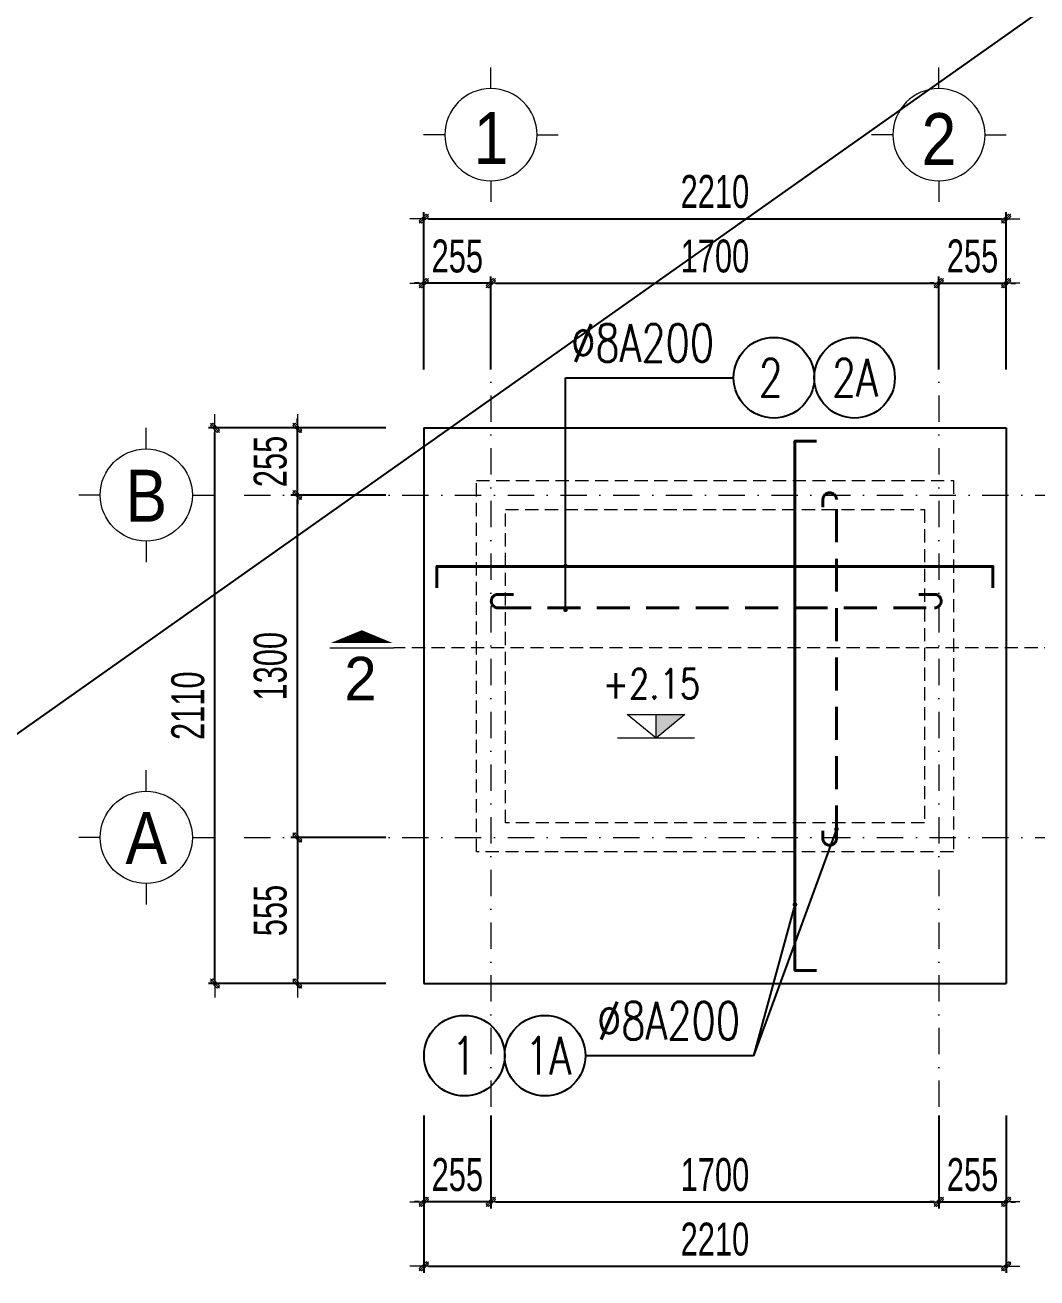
# Model space of a CAD drawing. Header units: millimetres. Extents: x -295047 to 304185, y -728047 to -308748.
# Drawn here: x 135915 to 139754, y -332861 to -328104 of the extents above; entities that cross this region are included whole.
import ezdxf
from ezdxf.enums import TextEntityAlignment as Align

# ---------------------------------------------------------------- set-up
doc = ezdxf.new("R2010")
doc.units = ezdxf.units.MM
doc.header["$MEASUREMENT"] = 0
doc.header["$PDMODE"] = 32
for name, pattern in [('DASHDOT', [1, 0.5, -0.25, 0, -0.25]), ('DASHED2', [0.375, 0.25, -0.125]), ('HIDDEN', [0.375, 0.25, -0.125])]:
    doc.linetypes.add(name, pattern=pattern)
doc.layers.get('Defpoints').update_dxf_attribs({"color": 1})
doc.layers.add('KCS_Plotter', color=11, linetype='Continuous', plot=False)
for name, color, linetype, lineweight in [('LC Dim', 8, 'Continuous', 18), ('LC ISO', 153, 'Continuous', 13), ('LC Khac', 4, 'Continuous', 9), ('LC MANH DUT', 35, 'HIDDEN', 5), ('LC Net dam2', 6, 'Continuous', 40), ('LC Net manh', 219, 'Continuous', 5), ('LC Net thay', 7, 'Continuous', 25), ('LC Net truc', 79, 'DASHDOT', 13), ('LC Text1', 3, 'Continuous', 20), ('LC Text2', 7, 'Continuous', 25)]:
    doc.layers.add(name, color=color, linetype=linetype, lineweight=lineweight)
doc.styles.add('HOATBIF', font='hoatbif.shx', dxfattribs={"width": 0.7})
doc.styles.add('LC 1', font='VHAVANB.TTF')
doc.styles.add('LC 3', font='vnsimli.shx', dxfattribs={"width": 0.75})
doc.styles.add('T1', font='Vnsimli.shx', dxfattribs={"width": 0.8})
doc.dimstyles.new('1-100(1-50)', dxfattribs={"dimscale": 50, "dimtxt": 2.5, "dimasz": 0.35, "dimexe": 0.5, "dimexo": 0, "dimgap": 0.8, "dimtad": 1, "dimdec": 0, "dimzin": 0, "dimdsep": 46, "dimtxsty": 'HOATBIF', "dimblk1": 'DOT', "dimblk2": 'DOT', "dimsah": 1, "dimcen": -1, "dimdle": 1, "dimclrd": 256, "dimclre": 256, "dimclrt": 4, "dimadec": 3, "dimazin": 2, "dimtfac": 0.3333333333333333, "dimtdec": 0, "dimtix": 1, "dimtmove": 2, "dimatfit": 3, "dimldrblk": 'DOT', "dimfxl": 1, "dimtvp": 0.8333333333333331, "dimtolj": 1, "dimtzin": 0, "dimarcsym": 0})

# ---------------------------------------------------------------- blocks, each defined once
blk = doc.blocks.new('DOT')
at = {"layer": 'LC Dim'}
blk.add_line((-3, 0), (3, 0), dxfattribs=at)
at = {"layer": 'LC Dim', "color": 4}
blk.add_line((-1, -1), (1, 1), dxfattribs=at)
blk.add_lwpolyline([(0.5, 1), (-1, -0.5), (-0.5, -1), (1, 0.5)], close=True, dxfattribs=at)
blk = doc.blocks.new('TTRUC')
at = {"layer": 'LC ISO'}
for p, q in [((0, 6.94551799677526), (0, 10.13175513561828)), ((-6.94551799677526, 0), (-10.13175513561828, 0)), ((6.94551799677526, 0), (10.13175513561828, 0)), ((0, -6.94551799677526), (0, -10.13175513561828))]:
    blk.add_line(p, q, dxfattribs=at)
at = {"layer": 'LC Net manh'}
blk.add_circle((0, 0), 6.94551799677526, dxfattribs=at)
blk = doc.blocks.new('*D1100')
at = {"layer": 'Defpoints', "color": 0, "ltscale": 2, "transparency": 16777216}
for p in [(136948.0725499776, -329888.6335431573), (137283.1771739307, -329888.6335431573), (137283.1771739311, -331188.6335431573)]:
    blk.add_point(p, dxfattribs=at)
at = {"layer": 'LC Dim', "lineweight": -2, "ltscale": 2, "transparency": 16777216}
for p, q in [((137283.1771739307, -329888.6335431573), (136923.0725499776, -329888.6335431573)), ((136948.0725499776, -331171.1335431573), (136948.0725499776, -329906.1335431573)), ((137283.1771739311, -331188.6335431573), (136923.0725499776, -331188.6335431573))]:
    blk.add_line(p, q, dxfattribs=at)
at = {"layer": 'LC Dim', "lineweight": -2, "ltscale": 2, "transparency": 16777216, "xscale": 17.5, "yscale": 17.5, "zscale": 17.5}
for p, rotation in [((136948.0725499776, -329888.6335431573), 90), ((136948.0725499776, -331188.6335431573), 270)]:
    blk.add_blockref('DOT', p, dxfattribs=dict(at, rotation=rotation))
at = {"layer": 'LC Dim', "color": 4, "ltscale": 2, "transparency": 16777216, "insert": (136845.5725499775, -330538.6335431573), "char_height": 125, "attachment_point": 5, "rotation": 90, "style": 'HOATBIF'}
blk.add_mtext('\\A1;1300', dxfattribs=at)
blk = doc.blocks.new('_Dot')
at = {"color": 0, "linetype": 'ByBlock', "lineweight": -2}
blk.add_line((-0.5, 0), (-1, 0), dxfattribs=at)
at = {"color": 0, "linetype": 'ByBlock', "const_width": 0.5}
blk.add_lwpolyline([(-0.25, 0, 1), (0.25, 0, 1)], format="xyb", close=True, dxfattribs=at)
blk = doc.blocks.new('*D1101')
at = {"layer": 'Defpoints', "color": 0, "ltscale": 2, "transparency": 16777216}
for p in [(136948.0725499776, -329633.6335431571), (137283.1771739307, -329633.6335431571), (137283.1771739307, -329888.6335431573)]:
    blk.add_point(p, dxfattribs=at)
at = {"layer": 'LC Dim', "lineweight": -2, "ltscale": 2, "transparency": 16777216}
for p, q in [((136948.0725499776, -329616.1335431571), (136948.0725499776, -329598.6335431571)), ((137283.1771739307, -329633.6335431571), (136923.0725499776, -329633.6335431571)), ((136948.0725499776, -329888.6335431573), (136948.0725499776, -329633.6335431571)), ((137283.1771739307, -329888.6335431573), (136923.0725499776, -329888.6335431573)), ((136948.0725499776, -329906.1335431573), (136948.0725499776, -329923.6335431573))]:
    blk.add_line(p, q, dxfattribs=at)
at = {"layer": 'LC Dim', "lineweight": -2, "ltscale": 2, "transparency": 16777216, "xscale": 17.5, "yscale": 17.5, "zscale": 17.5}
for p, rotation in [((136948.0725499776, -329633.6335431571), 270), ((136948.0725499776, -329888.6335431573), 90)]:
    blk.add_blockref('DOT', p, dxfattribs=dict(at, rotation=rotation))
at = {"layer": 'LC Dim', "color": 4, "ltscale": 2, "transparency": 16777216, "insert": (136845.5725499775, -329761.1335431572), "char_height": 125, "attachment_point": 5, "rotation": 90, "style": 'HOATBIF'}
blk.add_mtext('\\A1;255', dxfattribs=at)
blk = doc.blocks.new('*D1102')
at = {"layer": 'Defpoints', "color": 0, "ltscale": 2, "transparency": 16777216}
for p in [(137283.1771739309, -331188.6335431573), (136948.0725499776, -331743.6335431571), (137283.1771739309, -331743.6335431571)]:
    blk.add_point(p, dxfattribs=at)
at = {"layer": 'LC Dim', "lineweight": -2, "ltscale": 2, "transparency": 16777216}
for p, q in [((137283.1771739309, -331188.6335431573), (136923.0725499776, -331188.6335431573)), ((136948.0725499776, -331206.1335431573), (136948.0725499776, -331726.1335431571)), ((137283.1771739309, -331743.6335431571), (136923.0725499776, -331743.6335431571))]:
    blk.add_line(p, q, dxfattribs=at)
at = {"layer": 'LC Dim', "lineweight": -2, "ltscale": 2, "transparency": 16777216, "xscale": 17.5, "yscale": 17.5, "zscale": 17.5}
for p, rotation in [((136948.0725499776, -331188.6335431573), 90), ((136948.0725499776, -331743.6335431571), 270)]:
    blk.add_blockref('DOT', p, dxfattribs=dict(at, rotation=rotation))
at = {"layer": 'LC Dim', "color": 4, "ltscale": 2, "transparency": 16777216, "insert": (136845.5725499775, -331466.1335431572), "char_height": 125, "attachment_point": 5, "rotation": 90, "style": 'HOATBIF'}
blk.add_mtext('\\A1;555', dxfattribs=at)
blk = doc.blocks.new('*D1103')
at = {"layer": 'Defpoints', "color": 0, "ltscale": 2, "transparency": 16777216}
for p in [(137682.5234020189, -332244.1866023993), (139382.5234020189, -332244.1866023993), (139382.5234020189, -332572.0251704078)]:
    blk.add_point(p, dxfattribs=at)
at = {"layer": 'LC Dim', "lineweight": -2, "ltscale": 2, "transparency": 16777216}
for p, q in [((137682.5234020189, -332244.1866023993), (137682.5234020189, -332597.0251704078)), ((139382.5234020189, -332244.1866023993), (139382.5234020189, -332597.0251704078)), ((137700.0234020189, -332572.0251704078), (139365.0234020189, -332572.0251704078))]:
    blk.add_line(p, q, dxfattribs=at)
at = {"layer": 'LC Dim', "lineweight": -2, "ltscale": 2, "transparency": 16777216, "xscale": 17.5, "yscale": 17.5, "zscale": 17.5, "rotation": 180}
blk.add_blockref('DOT', (137682.5234020189, -332572.0251704078), dxfattribs=at)
at = {"layer": 'LC Dim', "lineweight": -2, "ltscale": 2, "transparency": 16777216, "xscale": 17.5, "yscale": 17.5, "zscale": 17.5}
blk.add_blockref('DOT', (139382.5234020189, -332572.0251704078), dxfattribs=at)
at = {"layer": 'LC Dim', "color": 4, "ltscale": 2, "transparency": 16777216, "insert": (138532.5234020189, -332469.5251704078), "char_height": 125, "attachment_point": 5, "style": 'HOATBIF'}
blk.add_mtext('\\A1;1700', dxfattribs=at)
blk = doc.blocks.new('*D1104')
at = {"layer": 'Defpoints', "color": 0, "ltscale": 2, "transparency": 16777216}
for p in [(139382.5234020189, -332244.1866023993), (139637.5234020189, -332244.1866023993), (139637.5234020189, -332572.0251704078)]:
    blk.add_point(p, dxfattribs=at)
at = {"layer": 'LC Dim', "lineweight": -2, "ltscale": 2, "transparency": 16777216}
for p, q in [((139382.5234020189, -332244.1866023993), (139382.5234020189, -332597.0251704078)), ((139637.5234020189, -332244.1866023993), (139637.5234020189, -332597.0251704078)), ((139365.0234020189, -332572.0251704078), (139347.5234020189, -332572.0251704078)), ((139382.5234020189, -332572.0251704078), (139637.5234020189, -332572.0251704078)), ((139655.0234020189, -332572.0251704078), (139672.5234020189, -332572.0251704078))]:
    blk.add_line(p, q, dxfattribs=at)
at = {"layer": 'LC Dim', "lineweight": -2, "ltscale": 2, "transparency": 16777216, "xscale": 17.5, "yscale": 17.5, "zscale": 17.5}
blk.add_blockref('DOT', (139382.5234020189, -332572.0251704078), dxfattribs=at)
at = {"layer": 'LC Dim', "lineweight": -2, "ltscale": 2, "transparency": 16777216, "xscale": 17.5, "yscale": 17.5, "zscale": 17.5, "rotation": 180}
blk.add_blockref('DOT', (139637.5234020189, -332572.0251704078), dxfattribs=at)
at = {"layer": 'LC Dim', "color": 4, "ltscale": 2, "transparency": 16777216, "insert": (139510.0234020189, -332469.5251704078), "char_height": 125, "attachment_point": 5, "style": 'HOATBIF'}
blk.add_mtext('\\A1;255', dxfattribs=at)
blk = doc.blocks.new('*D1105')
at = {"layer": 'Defpoints', "color": 0, "ltscale": 2, "transparency": 16777216}
for p in [(137427.5234020189, -332244.1866023995), (137682.5234020189, -332244.1866023993), (137427.5234020189, -332572.025170408)]:
    blk.add_point(p, dxfattribs=at)
at = {"layer": 'LC Dim', "lineweight": -2, "ltscale": 2, "transparency": 16777216}
for p, q in [((137427.5234020189, -332244.1866023995), (137427.5234020189, -332597.025170408)), ((137682.5234020189, -332244.1866023993), (137682.5234020189, -332597.025170408)), ((137410.0234020189, -332572.025170408), (137392.5234020189, -332572.025170408)), ((137682.5234020189, -332572.025170408), (137427.5234020189, -332572.025170408)), ((137700.0234020189, -332572.025170408), (137717.5234020189, -332572.025170408))]:
    blk.add_line(p, q, dxfattribs=at)
at = {"layer": 'LC Dim', "lineweight": -2, "ltscale": 2, "transparency": 16777216, "xscale": 17.5, "yscale": 17.5, "zscale": 17.5}
blk.add_blockref('DOT', (137427.5234020189, -332572.025170408), dxfattribs=at)
at = {"layer": 'LC Dim', "lineweight": -2, "ltscale": 2, "transparency": 16777216, "xscale": 17.5, "yscale": 17.5, "zscale": 17.5, "rotation": 180}
blk.add_blockref('DOT', (137682.5234020189, -332572.025170408), dxfattribs=at)
at = {"layer": 'LC Dim', "color": 4, "ltscale": 2, "transparency": 16777216, "insert": (137555.0234020189, -332469.525170408), "char_height": 125, "attachment_point": 5, "style": 'HOATBIF'}
blk.add_mtext('\\A1;255', dxfattribs=at)
blk = doc.blocks.new('*D1106')
at = {"layer": 'Defpoints', "color": 0, "ltscale": 2, "transparency": 16777216}
for p in [(137427.5234020189, -332244.1866023995), (139637.5234020189, -332244.1866023993), (139637.5234020189, -332817.0673656882)]:
    blk.add_point(p, dxfattribs=at)
at = {"layer": 'LC Dim', "lineweight": -2, "ltscale": 2, "transparency": 16777216}
for p, q in [((137427.5234020189, -332244.1866023995), (137427.5234020189, -332842.0673656882)), ((139637.5234020189, -332244.1866023993), (139637.5234020189, -332842.0673656882)), ((137445.0234020189, -332817.0673656882), (139620.0234020189, -332817.0673656882))]:
    blk.add_line(p, q, dxfattribs=at)
at = {"layer": 'LC Dim', "lineweight": -2, "ltscale": 2, "transparency": 16777216, "xscale": 17.5, "yscale": 17.5, "zscale": 17.5, "rotation": 180}
blk.add_blockref('DOT', (137427.5234020189, -332817.0673656882), dxfattribs=at)
at = {"layer": 'LC Dim', "lineweight": -2, "ltscale": 2, "transparency": 16777216, "xscale": 17.5, "yscale": 17.5, "zscale": 17.5}
blk.add_blockref('DOT', (139637.5234020189, -332817.0673656882), dxfattribs=at)
at = {"layer": 'LC Dim', "color": 4, "ltscale": 2, "transparency": 16777216, "insert": (138532.5234020189, -332714.5673656882), "char_height": 125, "attachment_point": 5, "style": 'HOATBIF'}
blk.add_mtext('\\A1;2210', dxfattribs=at)
blk = doc.blocks.new('*D1107')
at = {"layer": 'Defpoints', "color": 0, "ltscale": 2, "transparency": 16777216}
for p in [(136635.4291618092, -329633.6335431573), (137042.066523981, -329633.6335431573), (137042.066523981, -331743.6335431573)]:
    blk.add_point(p, dxfattribs=at)
at = {"layer": 'LC Dim', "lineweight": -2, "ltscale": 2, "transparency": 16777216}
for p, q in [((137042.066523981, -329633.6335431573), (136610.4291618092, -329633.6335431573)), ((136635.4291618092, -331726.1335431573), (136635.4291618092, -329651.1335431573)), ((137042.066523981, -331743.6335431573), (136610.4291618092, -331743.6335431573))]:
    blk.add_line(p, q, dxfattribs=at)
at = {"layer": 'LC Dim', "lineweight": -2, "ltscale": 2, "transparency": 16777216, "xscale": 17.5, "yscale": 17.5, "zscale": 17.5}
for p, rotation in [((136635.4291618092, -329633.6335431573), 90), ((136635.4291618092, -331743.6335431573), 270)]:
    blk.add_blockref('DOT', p, dxfattribs=dict(at, rotation=rotation))
at = {"layer": 'LC Dim', "color": 4, "ltscale": 2, "transparency": 16777216, "insert": (136532.929161809, -330688.6335431573), "char_height": 125, "attachment_point": 5, "rotation": 90, "style": 'HOATBIF'}
blk.add_mtext('\\A1;2110', dxfattribs=at)
blk = doc.blocks.new('*D1112')
at = {"layer": 'Defpoints', "color": 0, "ltscale": 2, "transparency": 16777216}
for p in [(139382.5234020189, -329084.3532822843), (137682.5234020189, -329412.1918502928), (139382.5234020189, -329412.1918502928)]:
    blk.add_point(p, dxfattribs=at)
at = {"layer": 'LC Dim', "lineweight": -2, "ltscale": 2, "transparency": 16777216}
for p, q in [((137682.5234020189, -329412.1918502928), (137682.5234020189, -329059.3532822843)), ((137700.0234020189, -329084.3532822843), (139365.0234020189, -329084.3532822843)), ((139382.5234020189, -329412.1918502928), (139382.5234020189, -329059.3532822843))]:
    blk.add_line(p, q, dxfattribs=at)
at = {"layer": 'LC Dim', "lineweight": -2, "ltscale": 2, "transparency": 16777216, "xscale": 17.5, "yscale": 17.5, "zscale": 17.5, "rotation": 180}
blk.add_blockref('DOT', (137682.5234020189, -329084.3532822843), dxfattribs=at)
at = {"layer": 'LC Dim', "lineweight": -2, "ltscale": 2, "transparency": 16777216, "xscale": 17.5, "yscale": 17.5, "zscale": 17.5}
blk.add_blockref('DOT', (139382.5234020189, -329084.3532822843), dxfattribs=at)
at = {"layer": 'LC Dim', "color": 4, "ltscale": 2, "transparency": 16777216, "insert": (138532.5234020189, -328981.8532822843), "char_height": 125, "attachment_point": 5, "style": 'HOATBIF'}
blk.add_mtext('\\A1;1700', dxfattribs=at)
blk = doc.blocks.new('*D1113')
at = {"layer": 'Defpoints', "color": 0, "ltscale": 2, "transparency": 16777216}
for p in [(139637.5234020189, -329084.3532822843), (139382.5234020189, -329412.1918502928), (139637.5234020189, -329412.1918502928)]:
    blk.add_point(p, dxfattribs=at)
at = {"layer": 'LC Dim', "lineweight": -2, "ltscale": 2, "transparency": 16777216}
for p, q in [((139365.0234020189, -329084.3532822843), (139347.5234020189, -329084.3532822843)), ((139382.5234020189, -329412.1918502928), (139382.5234020189, -329059.3532822843)), ((139382.5234020189, -329084.3532822843), (139637.5234020189, -329084.3532822843)), ((139637.5234020189, -329412.1918502928), (139637.5234020189, -329059.3532822843)), ((139655.0234020189, -329084.3532822843), (139672.5234020189, -329084.3532822843))]:
    blk.add_line(p, q, dxfattribs=at)
at = {"layer": 'LC Dim', "lineweight": -2, "ltscale": 2, "transparency": 16777216, "xscale": 17.5, "yscale": 17.5, "zscale": 17.5}
blk.add_blockref('DOT', (139382.5234020189, -329084.3532822843), dxfattribs=at)
at = {"layer": 'LC Dim', "lineweight": -2, "ltscale": 2, "transparency": 16777216, "xscale": 17.5, "yscale": 17.5, "zscale": 17.5, "rotation": 180}
blk.add_blockref('DOT', (139637.5234020189, -329084.3532822843), dxfattribs=at)
at = {"layer": 'LC Dim', "color": 4, "ltscale": 2, "transparency": 16777216, "insert": (139510.0234020189, -328981.8532822843), "char_height": 125, "attachment_point": 5, "style": 'HOATBIF'}
blk.add_mtext('\\A1;255', dxfattribs=at)
blk = doc.blocks.new('*D1114')
at = {"layer": 'Defpoints', "color": 0, "ltscale": 2, "transparency": 16777216}
for p in [(137427.5234020189, -329084.3532822845), (137427.5234020189, -329412.191850293), (137682.5234020189, -329412.1918502928)]:
    blk.add_point(p, dxfattribs=at)
at = {"layer": 'LC Dim', "lineweight": -2, "ltscale": 2, "transparency": 16777216}
for p, q in [((137410.0234020189, -329084.3532822845), (137392.5234020189, -329084.3532822845)), ((137427.5234020189, -329412.191850293), (137427.5234020189, -329059.3532822845)), ((137682.5234020189, -329084.3532822845), (137427.5234020189, -329084.3532822845)), ((137682.5234020189, -329412.1918502928), (137682.5234020189, -329059.3532822845)), ((137700.0234020189, -329084.3532822845), (137717.5234020189, -329084.3532822845))]:
    blk.add_line(p, q, dxfattribs=at)
at = {"layer": 'LC Dim', "lineweight": -2, "ltscale": 2, "transparency": 16777216, "xscale": 17.5, "yscale": 17.5, "zscale": 17.5}
blk.add_blockref('DOT', (137427.5234020189, -329084.3532822845), dxfattribs=at)
at = {"layer": 'LC Dim', "lineweight": -2, "ltscale": 2, "transparency": 16777216, "xscale": 17.5, "yscale": 17.5, "zscale": 17.5, "rotation": 180}
blk.add_blockref('DOT', (137682.5234020189, -329084.3532822845), dxfattribs=at)
at = {"layer": 'LC Dim', "color": 4, "ltscale": 2, "transparency": 16777216, "insert": (137555.0234020189, -328981.8532822845), "char_height": 125, "attachment_point": 5, "style": 'HOATBIF'}
blk.add_mtext('\\A1;255', dxfattribs=at)
blk = doc.blocks.new('*D1115')
at = {"layer": 'Defpoints', "color": 0, "ltscale": 2, "transparency": 16777216}
for p in [(139637.5234020189, -328839.311087004), (137427.5234020189, -329412.191850293), (139637.5234020189, -329412.1918502928)]:
    blk.add_point(p, dxfattribs=at)
at = {"layer": 'LC Dim', "lineweight": -2, "ltscale": 2, "transparency": 16777216}
for p, q in [((137427.5234020189, -329412.191850293), (137427.5234020189, -328814.311087004)), ((137445.0234020189, -328839.311087004), (139620.0234020189, -328839.311087004)), ((139637.5234020189, -329412.1918502928), (139637.5234020189, -328814.311087004))]:
    blk.add_line(p, q, dxfattribs=at)
at = {"layer": 'LC Dim', "lineweight": -2, "ltscale": 2, "transparency": 16777216, "xscale": 17.5, "yscale": 17.5, "zscale": 17.5, "rotation": 180}
blk.add_blockref('DOT', (137427.5234020189, -328839.311087004), dxfattribs=at)
at = {"layer": 'LC Dim', "lineweight": -2, "ltscale": 2, "transparency": 16777216, "xscale": 17.5, "yscale": 17.5, "zscale": 17.5}
blk.add_blockref('DOT', (139637.5234020189, -328839.311087004), dxfattribs=at)
at = {"layer": 'LC Dim', "color": 4, "ltscale": 2, "transparency": 16777216, "insert": (138532.5234020189, -328736.811087004), "char_height": 125, "attachment_point": 5, "style": 'HOATBIF'}
blk.add_mtext('\\A1;2210', dxfattribs=at)
blk = doc.blocks.new('Caodo1')
at = {"layer": 'LC Text1'}
blk.add_hatch(color=256, dxfattribs=at).paths.add_polyline_path([(3.638e-12, 200.210680454169), (3.638e-12, 3.2e-15), (243.3882687822297, 200.210680454169)])
for p, q in [((3.638e-12, 0), (3.638e-12, 200.2106804541654)), ((323.6303984126134, 0), (-323.6303984126098, 0))]:
    blk.add_line(p, q, dxfattribs=at)
blk.add_lwpolyline([(-243.3882687822297, 200.210680454169), (243.3882687822297, 200.210680454169), (3.638e-12, 0), (3.638e-12, 0)], close=True, dxfattribs=at)
at = {"layer": 'LC Text1', "style": 'T1', "width": 0.8}
blk.add_attdef('%%P0,00', text='', height=250, dxfattribs=at).set_placement((-39.04586973765618, 459.5053816559738), align=Align.MIDDLE_CENTER)

msp = doc.modelspace()

# ---------------------------------------------------------------- linework, layer by layer
at = {"layer": 'KCS_Plotter', "ltscale": 250}
msp.add_line((127784.9926262558, -336523.5001601299, 17.74998303710073), (148784.9920816035, -321673.5001601379, 17.74998303710073), dxfattribs=at)
at = {"layer": 'LC Khac', "color": 1, "ltscale": 2}
msp.add_line((137071.0274334674, -330469.0001601302, 17.74998303710073), (137313.7599148315, -330469.0001601297, 17.74998303710073), dxfattribs=at)
at = {"layer": 'LC Khac', "color": 1, "ltscale": 2, "elevation": 17.74998303710073}
msp.add_lwpolyline([(137192.3936741466, -330401.9952430977, 0, 235.7142857147439, 0), (137192.3936741466, -330450.7077274255, 137.5000000002673, 137.5000000002673, 0)], format="xyseb", dxfattribs=at)
at = {"layer": 'LC MANH DUT', "ltscale": 200}
msp.add_line((140657.4074009237, -330469.0001601302, 17.74998303710073), (137313.7599148315, -330469.0001601297, 17.74998303710073), dxfattribs=at)
at = {"layer": 'LC MANH DUT', "ltscale": 200, "elevation": 17.74998303710073}
for points in [[(137627.5234020189, -329833.6335431571), (139437.5234020189, -329833.6335431571), (139437.5234020189, -331243.6335431571), (137627.5234020189, -331243.6335431571)], [(137737.5234020189, -329943.6335431571), (139327.5234020189, -329943.6335431571), (139327.5234020189, -331133.6335431571), (137737.5234020189, -331133.6335431571)]]:
    msp.add_lwpolyline(points, close=True, dxfattribs=at)
at = {"layer": 'LC Net dam2', "ltscale": 2, "elevation": 17.74998303710073}
for points in [[(138917.413471667, -331693.6335431571), (138836.0183136099, -331693.6335431571), (138836.0183136097, -329683.6335431571), (138917.4134716668, -329683.6335431571)], [(137477.5234020189, -330240.8551293071), (137477.5234020189, -330159.4599712499), (139587.5234020189, -330159.4599712498), (139587.5234020189, -330240.8551293069)]]:
    msp.add_lwpolyline(points, dxfattribs=at)
at = {"layer": 'LC Net dam2', "linetype": 'DASHED2', "ltscale": 500, "elevation": 17.74998303710073}
for points in [[(138942.299589941, -331163.5053623472), (138942.299589941, -331192.8832823472, 0.9999999999999999), (138993.6865943935, -331192.8832823472), (138993.6865943851, -329905.8702988636, 1), (138942.2995899323, -329905.8702988637), (138942.2995899323, -329935.2482188637)], [(137768.3961198015, -330265.741247581), (137709.6402798015, -330265.7412475811, 0.9999999999999999), (137709.6402798015, -330317.1282520334), (139365.2866463125, -330317.128252025, 1), (139365.2866463122, -330265.7412475724), (139306.5308063123, -330265.7412475724)]]:
    msp.add_lwpolyline(points, format="xyb", dxfattribs=at)
at = {"layer": 'LC Net thay', "ltscale": 200}
for p, q in [((137427.5234020189, -329633.6335431571, 17.74998303710073), (137427.5234020189, -331743.6335431571, 17.74998303710073)), ((137427.5234020189, -329633.6335431571, 17.74998303710073), (139637.5234020189, -329633.6335431571, 17.74998303710073)), ((139637.5234020189, -329633.6335431571, 17.74998303710073), (139637.5234020189, -331743.6335431571, 17.74998303710073)), ((137427.5234020189, -331743.6335431571, 17.74998303710073), (139637.5234020189, -331743.6335431571, 17.74998303710073))]:
    msp.add_line(p, q, dxfattribs=at)
at = {"layer": 'LC Net truc', "ltscale": 200}
for p, q in [((137682.5234020189, -329310.6027427652, 17.74998303710073), (137682.5234020189, -332319.0875931779, 17.74998303710073)), ((139382.5234020189, -329310.6027427652, 17.74998303710073), (139382.5234020189, -332319.0875931779, 17.74998303710073)), ((136745.6662025949, -329888.6335431571, 17.74998303710073), (140472.5395956802, -329888.6335431571, 17.74998303710073)), ((136745.6662025949, -331188.6335431571, 17.74998303710073), (140472.5395956802, -331188.6335431571, 17.74998303710073))]:
    msp.add_line(p, q, dxfattribs=at)
at = {"layer": 'LC Text2', "linetype": 'ByBlock'}
for centre in [(138756.2145754457, -329443.3342129074, 17.74998303710073), (139062.2709876829, -329443.3342129074, 17.74998303710073), (137581.8694929375, -332017.3611554661, 17.74998303710073), (137887.9259051747, -332017.3611554661, 17.74998303710073)]:
    msp.add_circle(centre, 153.0282061185872, dxfattribs=at)

# ---------------------------------------------------------------- block references
at = {"layer": 'LC ISO', "xscale": -25.19610424696835, "yscale": 25.19610424696835, "zscale": 25.19610424696835, "rotation": 180}
for p in [(137682.5234020189, -328520.5557887467, 17.74998303710073), (139382.5234020189, -328520.5557887467, 17.74998303710073)]:
    msp.add_blockref('TTRUC', p, dxfattribs=at)
at = {"layer": 'LC ISO', "xscale": 25.19610424696835, "yscale": 25.19610424696835, "zscale": 25.19610424696835}
for p in [(136374.6627423183, -329888.6335431571, 17.74998303710073), (136374.6627423183, -331188.6335431571, 17.74998303710073)]:
    msp.add_blockref('TTRUC', p, dxfattribs=at)
at = {"layer": 'LC Text1'}
ref = msp.add_blockref('Caodo1', (138309.0221974169, -330811.8438193877, 17.74998303710073), dxfattribs=dict(at, xscale=0.45, yscale=0.45, zscale=0.45))
ref.add_attrib('%%P0,00', '+2.15', dxfattribs={"layer": 'LC Text2', "height": 112.5, "style": 'T1', "width": 0.8}).set_placement((138291.4515560355, -330605.0663976426, 17.74998303710073), align=Align.MIDDLE_CENTER)

# ---------------------------------------------------------------- texts
at = {"ltscale": 2, "style": 'LC 1'}
msp.add_attdef('2', text='A', height=165.0000000000535, dxfattribs=at).set_placement((137187.6904270157, -330585.429492122, 17.74998303710073), align=Align.MIDDLE_CENTER)
at = {"layer": 'LC Text1', "ltscale": 0.2, "style": 'LC 1', "width": 0.9}
for s, p in [('1', (137682.5234020189, -328691.3855295738, 17.74998303710073)), ('2', (139382.5234020189, -328695.1669408445, 17.74998303710073)), ('B', (136374.6627423183, -330049.1336657359, 17.74998303710073)), ('A', (136374.6627423183, -331349.1336657359, 17.74998303710073))]:
    msp.add_text(s, height=197.2853535353064, dxfattribs=at).set_placement(p, align=Align.BOTTOM_CENTER)
at = {"layer": 'LC Text2', "linetype": 'ByBlock', "style": 'LC 3', "width": 0.75}
for p in [(137986.8926942301, -329382.4021117811, 17.74998303710073), (138085.2477863903, -331956.4290543398, 17.74998303710073)]:
    msp.add_text('%%C8A200', height=143, dxfattribs=at).set_placement(p)
for s, p in [('2', (138744.2581677524, -329443.3342129074, 17.74998303710073)), ('2A', (139063.6612466564, -329443.3342129074, 17.74998303710073)), ('1', (137580.479233964, -332017.3611554661, 17.74998303710073)), ('1A', (137899.8823128679, -332017.3611554661, 17.74998303710073))]:
    msp.add_text(s, height=143, dxfattribs=at).set_placement(p, align=Align.MIDDLE_CENTER)

# ---------------------------------------------------------------- dimensions: what is measured, and where the dimension line sits
at = {"layer": 'LC Dim', "ltscale": 2}
for base, p1, p2, picture, middle in [((139637.5234020189, -328839.311087004, 17.74998303710073), (137427.5234020189, -329412.191850293, 17.74998303710073), (139637.5234020189, -329412.1918502928, 17.74998303710073), '*D1115', (138532.5234020189, -328736.811087004, 17.74998303710073)), ((137427.5234020189, -329084.3532822845, 17.74998303710073), (137682.5234020189, -329412.1918502928, 17.74998303710073), (137427.5234020189, -329412.191850293, 17.74998303710073), '*D1114', (137555.0234020189, -328981.8532822845, 17.74998303710073)), ((139382.5234020189, -329084.3532822843, 17.74998303710073), (137682.5234020189, -329412.1918502928, 17.74998303710073), (139382.5234020189, -329412.1918502928, 17.74998303710073), '*D1112', (138532.5234020189, -328981.8532822843, 17.74998303710073)), ((139637.5234020189, -329084.3532822843, 17.74998303710073), (139382.5234020189, -329412.1918502928, 17.74998303710073), (139637.5234020189, -329412.1918502928, 17.74998303710073), '*D1113', (139510.0234020189, -328981.8532822843, 17.74998303710073)), ((137427.5234020189, -332572.025170408, 17.74998303710073), (137682.5234020189, -332244.1866023993, 17.74998303710073), (137427.5234020189, -332244.1866023995, 17.74998303710073), '*D1105', (137555.0234020189, -332469.525170408, 17.74998303710073)), ((139637.5234020189, -332817.0673656882, 17.74998303710073), (137427.5234020189, -332244.1866023995, 17.74998303710073), (139637.5234020189, -332244.1866023993, 17.74998303710073), '*D1106', (138532.5234020189, -332714.5673656882, 17.74998303710073)), ((139382.5234020189, -332572.0251704078, 17.74998303710073), (137682.5234020189, -332244.1866023993, 17.74998303710073), (139382.5234020189, -332244.1866023993, 17.74998303710073), '*D1103', (138532.5234020189, -332469.5251704078, 17.74998303710073)), ((139637.5234020189, -332572.0251704078, 17.74998303710073), (139382.5234020189, -332244.1866023993, 17.74998303710073), (139637.5234020189, -332244.1866023993, 17.74998303710073), '*D1104', (139510.0234020189, -332469.5251704078, 17.74998303710073))]:
    dim = msp.add_linear_dim(base=base, p1=p1, p2=p2, dimstyle='1-100(1-50)', dxfattribs=at)
    dim.commit()
    dim.dimension.update_dxf_attribs({"geometry": picture, "text_midpoint": middle})
for base, p1, p2, picture, middle in [((136635.4291618092, -329633.6335431573, 17.74998303710073), (137042.066523981, -331743.6335431571, 17.74998303710073), (137042.066523981, -329633.6335431571, 17.74998303710073), '*D1107', (136532.929161809, -330688.6335431573, 17.74998303710073)), ((136948.0725499776, -329633.6335431571, 17.74998303710073), (137283.1771739306, -329888.6335431571, 17.74998303710073), (137283.1771739306, -329633.633543157, 17.74998303710073), '*D1101', (136845.5725499775, -329761.1335431572, 17.74998303710073)), ((136948.0725499776, -331743.6335431571, 17.74998303710073), (137283.1771739308, -331188.6335431571, 17.74998303710073), (137283.1771739308, -331743.633543157, 17.74998303710073), '*D1102', (136845.5725499775, -331466.1335431572, 17.74998303710073))]:
    dim = msp.add_linear_dim(base=base, p1=p1, p2=p2, angle=90, dimstyle='1-100(1-50)', dxfattribs=at)
    dim.commit()
    dim.dimension.update_dxf_attribs({"geometry": picture, "text_midpoint": middle})
dim = msp.add_linear_dim(base=(136948.0725499776, -329888.6335431573, 17.74998303710073), p1=(137283.1771739311, -331188.6335431571, 17.74998303710073), p2=(137283.1771739306, -329888.6335431571, 17.74998303710073), angle=90, dimstyle='1-100(1-50)', override={"dimlfac": 1}, dxfattribs=at)
dim.commit()
dim.dimension.update_dxf_attribs({"geometry": '*D1100', "text_midpoint": (136845.5725499775, -330538.6335431573, 17.74998303710073)})

# ---------------------------------------------------------------- leaders
for points in [[(137965.5072366429, -330158.0944936564, 17.74998303710073), (137965.5072366429, -329443.3342129074, 17.74998303710073), (138603.186369327, -329443.3342129074, 17.74998303710073)], [(137965.5072366429, -330324.0802590853, 17.74998303710073), (137965.5072366429, -329443.3342129074, 17.74998303710073), (138603.186369327, -329443.3342129074, 17.74998303710073)], [(138993.6865943932, -331157.5558305115, 17.74998303710073), (138678.6332439775, -332017.3611554661, 17.74998303710073), (138040.9541112933, -332017.3611554661, 17.74998303710073)], [(138836.0183136099, -331443.6452299783, 17.74998303710073), (138678.6332439775, -332017.3611554661, 17.74998303710073), (138040.9541112933, -332017.3611554661, 17.74998303710073)]]:
    msp.add_leader(points, dimstyle='1-100(1-50)', dxfattribs=at)

doc.saveas('drawing.dxf')
